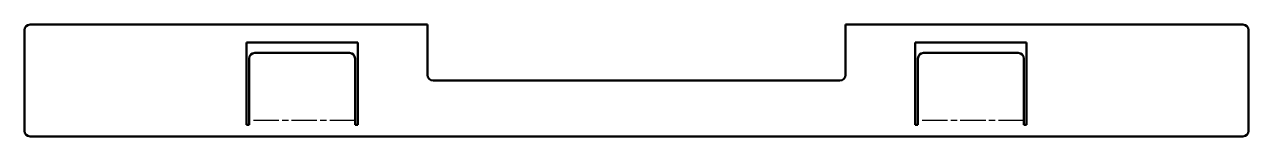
# Model space of a CAD drawing. Header units: inches. Extents: x 0 to 439, y 0 to 40.
import ezdxf

# ---------------------------------------------------------------- set-up
doc = ezdxf.new("R2010")
doc.units = ezdxf.units.IN
doc.header["$MEASUREMENT"] = 0
doc.linetypes.add('Chain', pattern=[13.68, 9.12, -1.14, 2.28, -1.14])
doc.layers.add('Bend Centerline (ANSI)', color=7, linetype='Chain', lineweight=25)
doc.layers.add('Visible (ANSI)', color=7, linetype='Continuous', lineweight=50)

# ---------------------------------------------------------------- blocks, each defined once
blk = doc.blocks.new('SMT-V001-CSI001_Cartelas Superior e Inferior_SMT-V001-CSI001 (Desplegada)')
at = {"layer": 'Bend Centerline (ANSI)'}
for p, q in [((-101, -14.27), (-139, -14.27)), ((139, -14.27), (101, -14.27))]:
    blk.add_line(p, q, dxfattribs=at)
at = {"layer": 'Visible (ANSI)'}
for p, q in [((-219.65, 18), (-219.65, -18)), ((-75, 20), (-217.65, 20)), ((-75, 2), (-75, 20)), ((217.65, 20), (75, 20)), ((75, 20), (75, 2)), ((219.65, -18), (219.65, 18)), ((-140, 13.6), (-100, 13.6)), ((-140, -15.9), (-140, 13.6)), ((-100, 13.6), (-100, -15.9)), ((100, 13.6), (140, 13.6)), ((100, -15.9), (100, 13.6)), ((140, 13.6), (140, -15.9)), ((-103, 9.86), (-137, 9.86)), ((137, 9.86), (103, 9.86)), ((-139, 7.86), (-139, -15.9)), ((-101, 7.86), (-101, -15.9)), ((101, 7.86), (101, -15.9)), ((139, 7.86), (139, -15.9)), ((73, 0), (-73, 0)), ((-139, -15.9), (-140, -15.9)), ((-100, -15.9), (-101, -15.9)), ((101, -15.9), (100, -15.9)), ((140, -15.9), (139, -15.9)), ((-217.65, -20), (217.65, -20))]:
    blk.add_line(p, q, dxfattribs=at)
at = {"layer": 'Visible (ANSI)', "extrusion": (0, 0, -1)}
for centre, start, end in [((217.65, 18), 0, 90), ((-217.65, 18), 90, 180), ((137, 7.86), 360, 90), ((103, 7.86), 90, 180), ((-103, 7.86), 360, 90), ((-137, 7.86), 90, 180), ((217.65, -18), 270, 360), ((-217.65, -18), 180, 270)]:
    blk.add_arc(centre, 2, start, end, dxfattribs=at)
at = {"layer": 'Visible (ANSI)'}
for centre, start, end in [((-73, 2), 180, 270), ((73, 2), 270, 0)]:
    blk.add_arc(centre, 2, start, end, dxfattribs=at)

msp = doc.modelspace()

# ---------------------------------------------------------------- block references
msp.add_blockref('SMT-V001-CSI001_Cartelas Superior e Inferior_SMT-V001-CSI001 (Desplegada)', (219.65, 20))

doc.saveas('drawing.dxf')
